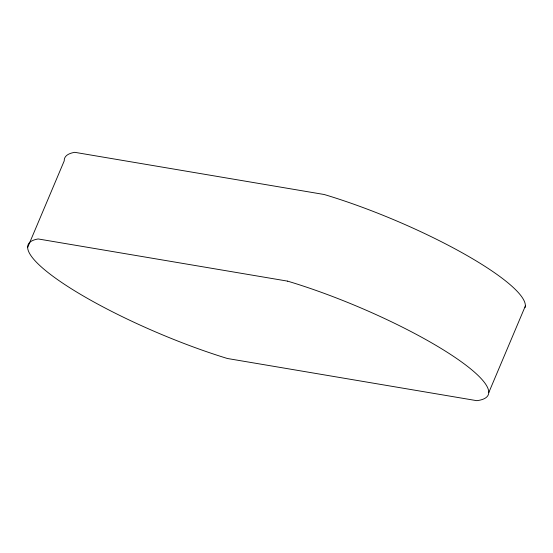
<?xml version="1.0" encoding="UTF-8"?>
<svg xmlns="http://www.w3.org/2000/svg" width="553" height="553" viewBox="0 0 553 553"><rect width="100%" height="100%" fill="white"/><g stroke="black" fill="none" stroke-linecap="round" stroke-linejoin="round"><path stroke-width="0.83" d="M27.65 247.461L64.245 160.826A155.905 30.816 22.9 0 1 74.786 152.324L324.196 194.504A154.19 30.477 22.9 0 1 525.094 307.558M488.755 392.651L525.35 306.009M287.601 281.138L38.192 238.958A155.905 30.816 22.9 0 0 70.438 288.182A155.905 30.816 22.9 0 0 227.401 358.496L476.81 400.676A154.19 30.477 22.9 0 0 446.437 351.777A154.19 30.477 22.9 0 0 287.601 281.138"/></g></svg>
